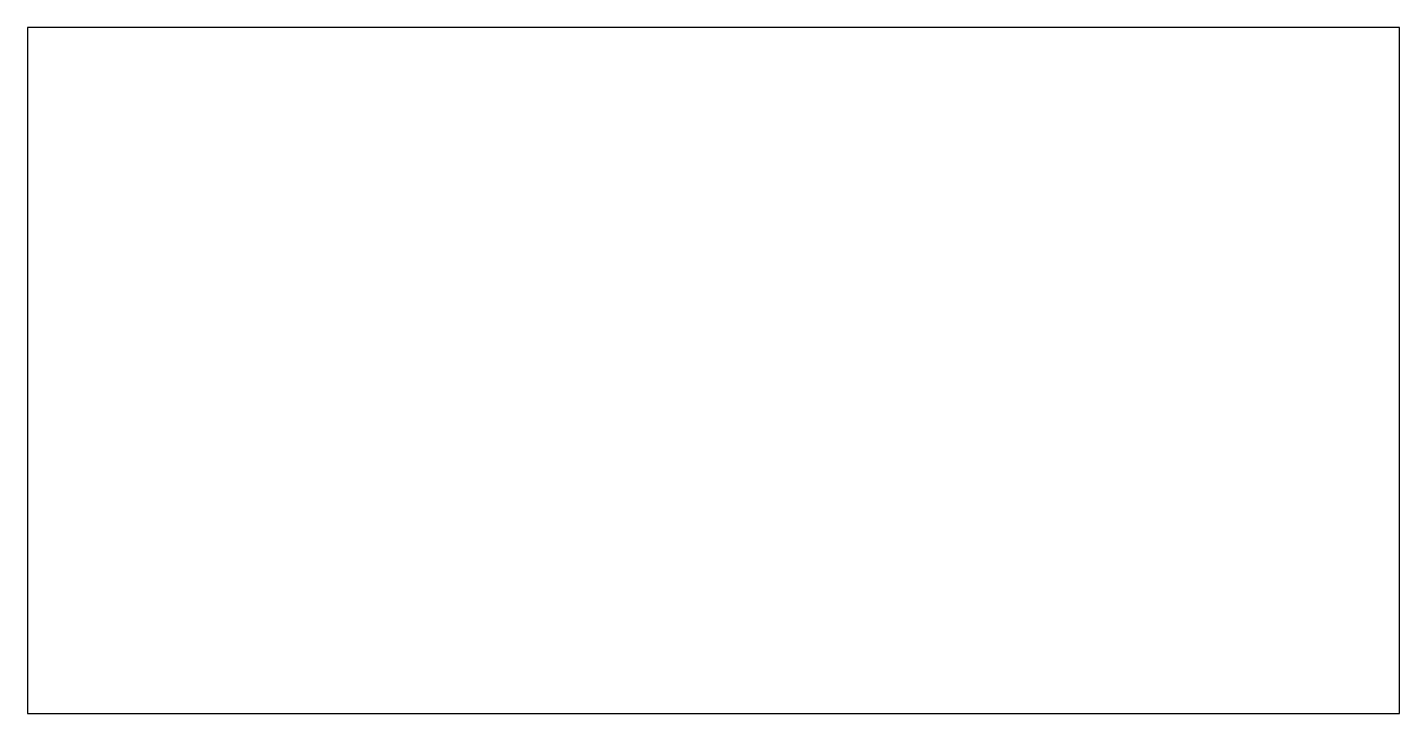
# Model space of a CAD drawing. Header units: inches. Extents: x 0 to 5, y 0 to 2.5.
import ezdxf

# ---------------------------------------------------------------- set-up
doc = ezdxf.new("R2010")
doc.units = ezdxf.units.IN
doc.layers.add('OUTLINE', color=7, linetype='Continuous')

msp = doc.modelspace()

# ---------------------------------------------------------------- linework, layer by layer
at = {"layer": 'OUTLINE'}
msp.add_lwpolyline([(0, 0), (5, 0), (5, 2.5), (0, 2.5)], close=True, dxfattribs=at)

doc.saveas('drawing.dxf')
